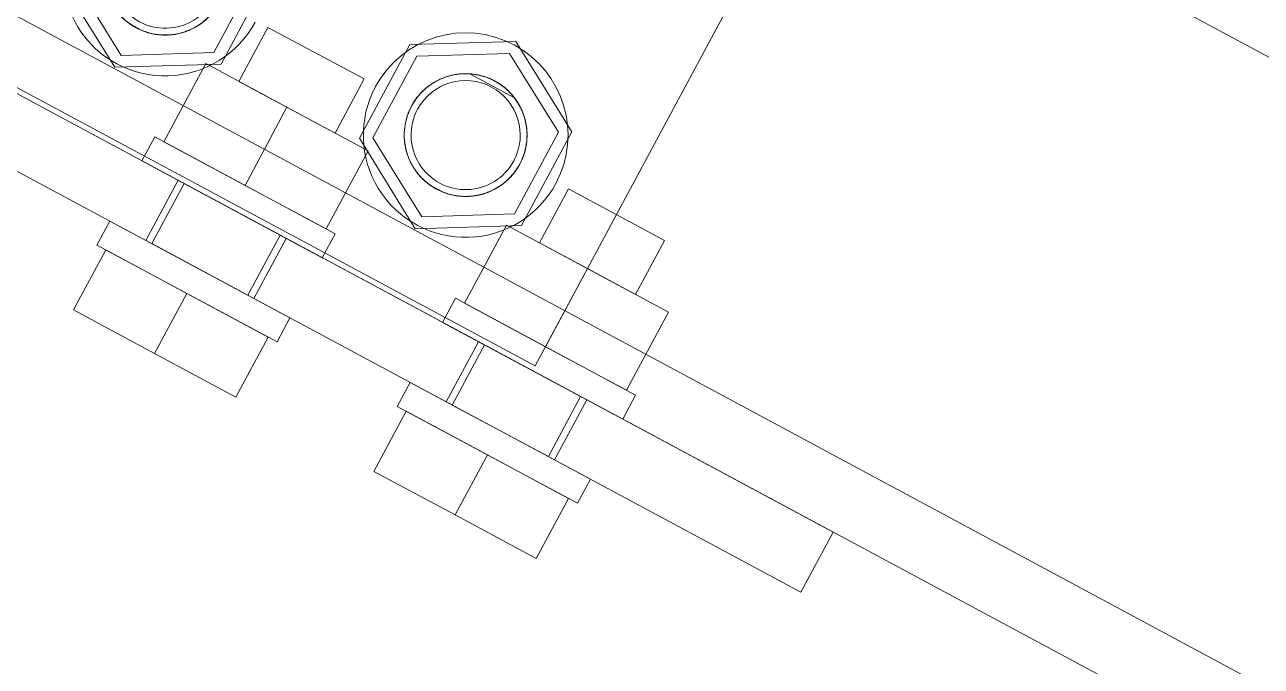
# Model space of a CAD drawing. Header units: millimetres. Extents: x -6949 to 305728, y -55091 to 76684.
# Drawn here: x 19139.4 to 19320.6, y 9539.8 to 9633.8 of the extents above; entities that cross this region are included whole.
import ezdxf

# ---------------------------------------------------------------- set-up
doc = ezdxf.new("R2010")
doc.units = ezdxf.units.MM
doc.layers.add('S-BEAM', color=5, linetype='Continuous', lineweight=18)
doc.layers.add('S-FSTN', color=7, linetype='Continuous', lineweight=18)

msp = doc.modelspace()

# ---------------------------------------------------------------- linework, layer by layer
at = {"layer": 'S-BEAM'}
for p, q in [((21726.7984, 8336.7846), (19169.1024, 9711.1199)), ((19130.4787, 9639.2397), (21688.1747, 8264.9044)), ((19125.7454, 9630.4308), (21683.4414, 8256.0955)), ((19211.1822, 9623.1138), (19204.6207, 9626.6396))]:
    msp.add_line(p, q, dxfattribs=at)
msp.add_arc((19204.0229, 9617.6584), 9.001, 37.307095, 86.191666, dxfattribs=at)
for points, knots in [([(19167.9074, 9637.0645), (19167.2803, 9635.9267), (19166.0959, 9634.5213), (19164.2273, 9633.3407), (19163.0839, 9632.8636), (19162.1614, 9632.572), (19161.361, 9632.4127), (19160.7121, 9632.347), (19160.0541, 9632.3227), (19159.184, 9632.3482), (19158.3055, 9632.469), (19157.6197, 9632.6299), (19156.9606, 9632.8367), (19156.1167, 9633.19), (19155.1324, 9633.7336), (19154.3096, 9634.3085), (19153.6393, 9634.9144), (19153.0685, 9635.5486), (19152.6471, 9636.1074), (19152.3449, 9636.5618), (19152.0675, 9637.0121), (19151.7684, 9637.5902), (19151.4804, 9638.3177), (19151.2595, 9639.0598), (19150.9361, 9640.5274), (19150.9334, 9642.7959), (19151.5677, 9644.6646), (19152.0497, 9645.5853)], [-1, -1, -1, -1, -0.86111111, -0.79166667, -0.75694444, -0.72222222, -0.6875, -0.67013889, -0.65277778, -0.61805556, -0.58333333, -0.56597222, -0.54861111, -0.51388889, -0.47916667, -0.44444444, -0.41666667, -0.38888889, -0.36111111, -0.34722222, -0.33333333, -0.30555556, -0.27777778, -0.25, -0.22222222, -0.11111111, 0, 0, 0, 0]), ([(19167.9074, 9637.0645), (19167.401, 9636.1595), (19166.5039, 9634.9974), (19164.9976, 9633.7997), (19164.0501, 9633.2768), (19163.3878, 9632.9936), (19162.9349, 9632.815), (19162.3497, 9632.6208), (19161.7396, 9632.4771), (19161.2999, 9632.4097), (19161.0448, 9632.3812), (19160.852, 9632.3657), (19160.6561, 9632.3539), (19160.3894, 9632.3407), (19159.9108, 9632.3276), (19159.2017, 9632.3449), (19158.3352, 9632.4479), (19157.6982, 9632.6026), (19157.2779, 9632.7453), (19156.9905, 9632.8509), (19156.4782, 9633.0612), (19155.7334, 9633.4242), (19155.0196, 9633.8448), (19154.5614, 9634.1562), (19154.3146, 9634.3375), (19153.9636, 9634.6094), (19153.4827, 9635.0556), (19152.9181, 9635.7224), (19152.512, 9636.3048), (19152.2585, 9636.7115), (19152.1223, 9636.9413), (19152.024, 9637.1113), (19151.9306, 9637.2806), (19151.8136, 9637.5089), (19151.6273, 9637.9127), (19151.4107, 9638.5001), (19151.2501, 9639.0946), (19151.1493, 9639.5704), (19151.0202, 9640.2787), (19150.9334, 9641.3573), (19151.1007, 9643.2746), (19151.5746, 9644.6636), (19152.0497, 9645.5853)], [-1, -1, -1, -1, -0.88888889, -0.83333333, -0.77777778, -0.76388889, -0.75, -0.72222222, -0.69444444, -0.68055556, -0.67361111, -0.66666667, -0.65972222, -0.65277778, -0.63888889, -0.61111111, -0.58333333, -0.55555556, -0.54861111, -0.54166667, -0.52777778, -0.5, -0.47222222, -0.45833333, -0.45138889, -0.44444444, -0.41666667, -0.38888889, -0.36111111, -0.34722222, -0.34027778, -0.33333333, -0.32638889, -0.31944444, -0.30555556, -0.27777778, -0.25, -0.23611111, -0.22222222, -0.16666667, -0.11111111, 0, 0, 0, 0]), ([(19167.9074, 9637.0645), (19167.401, 9636.1595), (19166.5039, 9634.9974), (19164.9976, 9633.7997), (19164.0501, 9633.2768), (19163.3878, 9632.9936), (19162.9349, 9632.815), (19162.3497, 9632.6208), (19161.7396, 9632.4771), (19161.2999, 9632.4097), (19161.0448, 9632.3812), (19160.852, 9632.3657), (19160.6561, 9632.3539), (19160.3894, 9632.3407), (19159.9108, 9632.3276), (19159.2017, 9632.3449), (19158.3352, 9632.4479), (19157.6982, 9632.6026), (19157.2779, 9632.7453), (19156.9905, 9632.8509), (19156.4782, 9633.0612), (19155.7334, 9633.4242), (19155.0196, 9633.8448), (19154.5614, 9634.1562), (19154.3146, 9634.3375), (19153.9636, 9634.6094), (19153.4827, 9635.0556), (19152.9181, 9635.7224), (19152.512, 9636.3048), (19152.2585, 9636.7115), (19152.1223, 9636.9413), (19152.024, 9637.1113), (19151.9306, 9637.2806), (19151.8136, 9637.5089), (19151.6273, 9637.9127), (19151.4107, 9638.5001), (19151.2501, 9639.0946), (19151.1493, 9639.5704), (19151.0202, 9640.2787), (19150.9334, 9641.3573), (19151.1007, 9643.2746), (19151.5746, 9644.6636), (19152.0497, 9645.5853)], [0, 0, 0, 0, 0.11111111, 0.16666667, 0.22222222, 0.23611111, 0.25, 0.27777778, 0.30555556, 0.31944444, 0.32638889, 0.33333333, 0.34027778, 0.34722222, 0.36111111, 0.38888889, 0.41666667, 0.44444444, 0.45138889, 0.45833333, 0.47222222, 0.5, 0.52777778, 0.54166667, 0.54861111, 0.55555556, 0.58333333, 0.61111111, 0.63888889, 0.65277778, 0.65972222, 0.66666667, 0.67361111, 0.68055556, 0.69444444, 0.72222222, 0.75, 0.76388889, 0.77777778, 0.83333333, 0.88888889, 1, 1, 1, 1]), ([(19167.9074, 9637.0645), (19167.4058, 9636.1542), (19166.1974, 9634.5938), (19164.3028, 9633.3435), (19162.9001, 9632.8033), (19162.1592, 9632.5781), (19161.3934, 9632.4169), (19160.7463, 9632.3474), (19160.2176, 9632.3302), (19159.6718, 9632.3316), (19158.9732, 9632.3748), (19158.1303, 9632.5009), (19157.454, 9632.6742), (19156.9251, 9632.8601), (19156.3876, 9633.0774), (19155.72, 9633.4007), (19154.9519, 9633.8571), (19154.2586, 9634.3546), (19153.6392, 9634.9146), (19153.0685, 9635.5486), (19152.6471, 9636.1074), (19152.3449, 9636.5618), (19152.0675, 9637.0121), (19151.7684, 9637.5902), (19151.4804, 9638.3177), (19151.2595, 9639.0598), (19151.0441, 9640.0385), (19150.9339, 9641.2809), (19151.0927, 9643.2647), (19151.5677, 9644.6646), (19152.0497, 9645.5853)], [0, 0, 0, 0, 0.11111111, 0.22222222, 0.25, 0.27777778, 0.30555556, 0.33333333, 0.34722222, 0.36111111, 0.38888889, 0.41666667, 0.44444444, 0.45833333, 0.47222222, 0.5, 0.52777778, 0.55555556, 0.58333333, 0.61111111, 0.63888889, 0.65277778, 0.66666667, 0.69444444, 0.72222222, 0.75, 0.77777778, 0.83333333, 0.88888889, 1, 1, 1, 1]), ([(19204.6207, 9626.6396), (19203.8807, 9626.6842), (19202.4478, 9626.6078), (19200.5638, 9626.0381), (19199.2672, 9625.3274), (19198.4429, 9624.7364), (19197.2941, 9623.7426), (19196.5494, 9622.7751), (19196.094, 9621.9189)], [0, 0, 0, 0, 0.2, 0.4, 0.55, 0.625, 0.7, 1, 1, 1, 1]), ([(19211.9517, 9613.398), (19212.5437, 9614.4837), (19213.0578, 9616.223), (19213.0265, 9618.5322), (19212.7813, 9619.7939), (19212.4873, 9620.7592), (19212.0891, 9621.6956), (19211.5968, 9622.5547), (19210.9846, 9623.3854), (19210.2768, 9624.1556), (19209.5134, 9624.8166), (19208.6559, 9625.3931), (19207.7214, 9625.8814), (19206.5821, 9626.3258), (19205.1634, 9626.6284), (19203.5211, 9626.698), (19202.1974, 9626.4956), (19201.1582, 9626.1986), (19199.6977, 9625.649), (19197.7348, 9624.3212), (19196.5573, 9622.7932), (19196.094, 9621.9189)], [-1, -1, -1, -1, -0.86111111, -0.79166667, -0.75694444, -0.72222222, -0.6875, -0.65277778, -0.61805556, -0.58333333, -0.54861111, -0.51388889, -0.47916667, -0.44444444, -0.38888889, -0.33333333, -0.27777778, -0.25, -0.22222222, -0.11111111, 0, 0, 0, 0]), ([(19211.9517, 9613.398), (19212.4035, 9614.2064), (19212.8589, 9615.5114), (19213.0595, 9617.4994), (19212.984, 9618.7845), (19212.7688, 9619.8065), (19212.4628, 9620.8521), (19212.0232, 9621.8541), (19211.4346, 9622.7789), (19210.7397, 9623.6862), (19209.8877, 9624.5377), (19208.856, 9625.2702), (19207.8976, 9625.7993), (19206.9084, 9626.2074), (19205.9043, 9626.4791), (19204.8365, 9626.6357), (19203.7766, 9626.6738), (19202.7708, 9626.5929), (19201.7597, 9626.3833), (19200.7908, 9626.0718), (19199.6122, 9625.5597), (19197.7378, 9624.2868), (19196.6253, 9622.9475), (19196.094, 9621.9189)], [0, 0, 0, 0, 0.11111111, 0.16666667, 0.22222222, 0.25, 0.27777778, 0.33333333, 0.36111111, 0.38888889, 0.44444444, 0.47916667, 0.51388889, 0.54861111, 0.58333333, 0.61805556, 0.65277778, 0.6875, 0.72222222, 0.75694444, 0.79166667, 0.86111111, 1, 1, 1, 1]), ([(19211.9517, 9613.398), (19212.5165, 9614.4086), (19213.0193, 9616.0758), (19213.0458, 9618.3441), (19212.8219, 9619.6103), (19212.5462, 9620.5906), (19212.1623, 9621.5497), (19211.6741, 9622.433), (19211.0571, 9623.2953), (19210.3369, 9624.0987), (19209.556, 9624.7855), (19208.6695, 9625.3848), (19207.6991, 9625.8916), (19206.5185, 9626.3471), (19205.3378, 9626.587), (19204.1973, 9626.6652), (19203.1012, 9626.6451), (19202.0236, 9626.4582), (19200.9836, 9626.1359), (19200.0133, 9625.7511), (19198.9012, 9625.1054), (19197.3559, 9623.8417), (19196.519, 9622.7418), (19196.094, 9621.9189)], [-1, -1, -1, -1, -0.86111111, -0.79166667, -0.75694444, -0.72222222, -0.6875, -0.65277778, -0.61805556, -0.58333333, -0.54861111, -0.51388889, -0.47916667, -0.44444444, -0.38888889, -0.36111111, -0.33333333, -0.27777778, -0.25, -0.22222222, -0.16666667, -0.11111111, 0, 0, 0, 0]), ([(19211.1822, 9623.1138), (19211.8507, 9622.2252), (19212.5804, 9620.7783), (19213.0085, 9618.7082), (19213.0587, 9616.984), (19212.743, 9615.1602), (19212.2602, 9613.9662), (19211.9517, 9613.398)], [-1, -1, -1, -1, -0.7, -0.55, -0.4, -0.2, 0, 0, 0, 0]), ([(19211.9517, 9613.398), (19211.3246, 9612.2602), (19210.1402, 9610.8548), (19208.2716, 9609.6742), (19207.1282, 9609.1972), (19206.2057, 9608.9055), (19205.4052, 9608.7462), (19204.7564, 9608.6806), (19204.0984, 9608.6563), (19203.2283, 9608.6817), (19202.3498, 9608.8025), (19201.664, 9608.9634), (19201.0049, 9609.1702), (19200.161, 9609.5236), (19199.1767, 9610.0672), (19198.3539, 9610.6421), (19197.6836, 9611.248), (19197.1127, 9611.8822), (19196.6914, 9612.4409), (19196.3892, 9612.8953), (19196.1118, 9613.3457), (19195.8127, 9613.9237), (19195.5247, 9614.6513), (19195.3038, 9615.3934), (19194.9804, 9616.8609), (19194.9777, 9619.1294), (19195.6119, 9620.9981), (19196.094, 9621.9189)], [-1, -1, -1, -1, -0.86111111, -0.79166667, -0.75694444, -0.72222222, -0.6875, -0.67013889, -0.65277778, -0.61805556, -0.58333333, -0.56597222, -0.54861111, -0.51388889, -0.47916667, -0.44444444, -0.41666667, -0.38888889, -0.36111111, -0.34722222, -0.33333333, -0.30555556, -0.27777778, -0.25, -0.22222222, -0.11111111, 0, 0, 0, 0]), ([(19211.9517, 9613.398), (19211.4452, 9612.493), (19210.5482, 9611.331), (19209.0418, 9610.1332), (19208.0944, 9609.6104), (19207.432, 9609.3271), (19206.9791, 9609.1485), (19206.394, 9608.9543), (19205.7839, 9608.8107), (19205.3442, 9608.7432), (19205.0891, 9608.7148), (19204.8963, 9608.6992), (19204.7004, 9608.6874), (19204.4337, 9608.6742), (19203.955, 9608.6612), (19203.246, 9608.6785), (19202.3794, 9608.7814), (19201.7425, 9608.9361), (19201.3222, 9609.0789), (19201.0348, 9609.1845), (19200.5224, 9609.3947), (19199.7777, 9609.7577), (19199.0638, 9610.1784), (19198.6056, 9610.4897), (19198.3589, 9610.6711), (19198.0079, 9610.943), (19197.527, 9611.3892), (19196.9624, 9612.0559), (19196.5562, 9612.6383), (19196.3028, 9613.045), (19196.1666, 9613.2749), (19196.0683, 9613.4448), (19195.9748, 9613.6141), (19195.8578, 9613.8425), (19195.6715, 9614.2462), (19195.455, 9614.8337), (19195.2944, 9615.4282), (19195.1936, 9615.904), (19195.0645, 9616.6122), (19194.9776, 9617.6908), (19195.145, 9619.6081), (19195.6189, 9620.9972), (19196.094, 9621.9189)], [-1, -1, -1, -1, -0.88888889, -0.83333333, -0.77777778, -0.76388889, -0.75, -0.72222222, -0.69444444, -0.68055556, -0.67361111, -0.66666667, -0.65972222, -0.65277778, -0.63888889, -0.61111111, -0.58333333, -0.55555556, -0.54861111, -0.54166667, -0.52777778, -0.5, -0.47222222, -0.45833333, -0.45138889, -0.44444444, -0.41666667, -0.38888889, -0.36111111, -0.34722222, -0.34027778, -0.33333333, -0.32638889, -0.31944444, -0.30555556, -0.27777778, -0.25, -0.23611111, -0.22222222, -0.16666667, -0.11111111, 0, 0, 0, 0]), ([(19211.9517, 9613.398), (19211.4452, 9612.493), (19210.5482, 9611.331), (19209.0418, 9610.1332), (19208.0944, 9609.6104), (19207.432, 9609.3271), (19206.9791, 9609.1485), (19206.394, 9608.9543), (19205.7839, 9608.8107), (19205.3442, 9608.7432), (19205.0891, 9608.7148), (19204.8963, 9608.6992), (19204.7004, 9608.6874), (19204.4337, 9608.6742), (19203.955, 9608.6612), (19203.246, 9608.6785), (19202.3794, 9608.7814), (19201.7425, 9608.9361), (19201.3222, 9609.0789), (19201.0348, 9609.1845), (19200.5224, 9609.3947), (19199.7777, 9609.7577), (19199.0638, 9610.1784), (19198.6056, 9610.4897), (19198.3589, 9610.6711), (19198.0079, 9610.943), (19197.527, 9611.3892), (19196.9624, 9612.0559), (19196.5562, 9612.6383), (19196.3028, 9613.045), (19196.1666, 9613.2749), (19196.0683, 9613.4448), (19195.9748, 9613.6141), (19195.8578, 9613.8425), (19195.6715, 9614.2462), (19195.455, 9614.8337), (19195.2944, 9615.4282), (19195.1936, 9615.904), (19195.0645, 9616.6122), (19194.9776, 9617.6908), (19195.145, 9619.6081), (19195.6189, 9620.9972), (19196.094, 9621.9189)], [0, 0, 0, 0, 0.11111111, 0.16666667, 0.22222222, 0.23611111, 0.25, 0.27777778, 0.30555556, 0.31944444, 0.32638889, 0.33333333, 0.34027778, 0.34722222, 0.36111111, 0.38888889, 0.41666667, 0.44444444, 0.45138889, 0.45833333, 0.47222222, 0.5, 0.52777778, 0.54166667, 0.54861111, 0.55555556, 0.58333333, 0.61111111, 0.63888889, 0.65277778, 0.65972222, 0.66666667, 0.67361111, 0.68055556, 0.69444444, 0.72222222, 0.75, 0.76388889, 0.77777778, 0.83333333, 0.88888889, 1, 1, 1, 1]), ([(19211.9517, 9613.398), (19211.45, 9612.4878), (19210.2417, 9610.9273), (19208.3471, 9609.677), (19206.9444, 9609.1368), (19206.2035, 9608.9116), (19205.4377, 9608.7504), (19204.7905, 9608.6809), (19204.2618, 9608.6638), (19203.7161, 9608.6651), (19203.0174, 9608.7083), (19202.1745, 9608.8345), (19201.4983, 9609.0078), (19200.9694, 9609.1936), (19200.4319, 9609.411), (19199.7643, 9609.7342), (19198.9961, 9610.1906), (19198.3028, 9610.6881), (19197.6835, 9611.2481), (19197.1128, 9611.8821), (19196.6914, 9612.4409), (19196.3892, 9612.8953), (19196.1118, 9613.3457), (19195.8127, 9613.9237), (19195.5247, 9614.6513), (19195.3038, 9615.3933), (19195.0884, 9616.3721), (19194.9782, 9617.6145), (19195.137, 9619.5982), (19195.6119, 9620.9981), (19196.094, 9621.9189)], [0, 0, 0, 0, 0.11111111, 0.22222222, 0.25, 0.27777778, 0.30555556, 0.33333333, 0.34722222, 0.36111111, 0.38888889, 0.41666667, 0.44444444, 0.45833333, 0.47222222, 0.5, 0.52777778, 0.55555556, 0.58333333, 0.61111111, 0.63888889, 0.65277778, 0.66666667, 0.69444444, 0.72222222, 0.75, 0.77777778, 0.83333333, 0.88888889, 1, 1, 1, 1])]:
    msp.add_open_spline(points, degree=3, knots=knots, dxfattribs=at)
at = {"layer": 'S-FSTN'}
for p, q in [((18975.994, 9710.8972), (19257.8774, 9559.4319)), ((19253.1441, 9550.623), (18971.2607, 9702.0884)), ((19020.4169, 9687.9355), (19214.2118, 9583.8031)), ((19020.4169, 9687.9355), (19214.2118, 9583.8031)), ((19214.2118, 9583.8031), (19261.5447, 9671.8916)), ((19214.2118, 9583.8031), (19261.5447, 9671.8916)), ((19167.135, 9629.76), (19173.5722, 9641.7401)), ((19168.1821, 9628.0678), (19175.5613, 9641.8008)), ((19144.3959, 9640.849), (19152.5994, 9627.5919)), ((19146.3849, 9640.9097), (19153.5413, 9629.3449)), ((19175.0483, 9633.4545), (19170.7883, 9625.5265)), ((19175.0483, 9633.4545), (19170.7883, 9625.5265)), ((19189.1425, 9625.8812), (19175.0483, 9633.4545)), ((19175.0483, 9633.4545), (19189.1425, 9625.8812)), ((19189.1425, 9625.8812), (19175.0483, 9633.4545)), ((19175.0483, 9633.4545), (19189.1425, 9625.8812)), ((19195.8193, 9630.9155), (19188.4401, 9617.1825)), ((19211.4021, 9631.3914), (19195.8193, 9630.9155)), ((19219.6056, 9618.1344), (19211.4021, 9631.3914)), ((19153.5413, 9629.3449), (19167.135, 9629.76)), ((19196.8665, 9629.2233), (19190.4292, 9617.2433)), ((19210.4601, 9629.6385), (19196.8665, 9629.2233)), ((19217.6165, 9618.0736), (19210.4601, 9629.6385)), ((19152.5994, 9627.5919), (19168.1821, 9628.0678)), ((19159.789, 9616.6789), (19165.9423, 9628.1304)), ((19159.789, 9616.6789), (19165.9423, 9628.1304)), ((19165.9423, 9628.1304), (19177.8354, 9621.7399)), ((19165.9423, 9628.1304), (19177.8354, 9621.7399)), ((19184.8825, 9617.9532), (19170.7883, 9625.5265)), ((19170.7883, 9625.5265), (19184.8825, 9617.9532)), ((19184.8825, 9617.9532), (19170.7883, 9625.5265)), ((19170.7883, 9625.5265), (19184.8825, 9617.9532)), ((19184.8825, 9617.9532), (19189.1425, 9625.8812)), ((19184.8825, 9617.9532), (19189.1425, 9625.8812)), ((19171.6821, 9610.2884), (19177.8354, 9621.7399)), ((19171.6821, 9610.2884), (19177.8354, 9621.7399)), ((19171.6821, 9610.2884), (19177.8354, 9621.7399)), ((19171.6821, 9610.2884), (19177.8354, 9621.7399)), ((19177.8354, 9621.7399), (19189.7286, 9615.3493)), ((19177.8354, 9621.7399), (19189.7286, 9615.3493)), ((19211.1793, 9606.0936), (19217.6165, 9618.0736)), ((19212.2264, 9604.4014), (19219.6056, 9618.1344)), ((19158.4689, 9617.3883), (19156.5755, 9613.8648)), ((19158.4689, 9617.3883), (19156.5755, 9613.8648)), ((19184.8954, 9603.1884), (19158.4689, 9617.3883)), ((19158.4689, 9617.3883), (19184.8954, 9603.1884)), ((19184.8954, 9603.1884), (19158.4689, 9617.3883)), ((19158.4689, 9617.3883), (19184.8954, 9603.1884)), ((19171.6821, 9610.2884), (19159.789, 9616.6789)), ((19171.6821, 9610.2884), (19159.789, 9616.6789)), ((19188.4401, 9617.1825), (19196.6437, 9603.9254)), ((19190.4292, 9617.2433), (19197.5856, 9605.6784)), ((19183.0021, 9599.6649), (19156.5755, 9613.8648)), ((19156.5755, 9613.8648), (19183.0021, 9599.6649)), ((19183.0021, 9599.6649), (19156.5755, 9613.8648)), ((19156.5755, 9613.8648), (19183.0021, 9599.6649)), ((19183.5753, 9603.8978), (19189.7286, 9615.3493)), ((19183.5753, 9603.8978), (19189.7286, 9615.3493)), ((19161.86, 9611.0253), (19157.1267, 9602.2164)), ((19161.86, 9611.0253), (19157.1267, 9602.2164)), ((19162.7417, 9610.5515), (19158.0085, 9601.7426)), ((19162.7417, 9610.5515), (19158.0085, 9601.7426)), ((19177.7177, 9602.5044), (19161.86, 9611.0253)), ((19177.7177, 9602.5044), (19161.86, 9611.0253)), ((19177.7177, 9602.5044), (19161.86, 9611.0253)), ((19177.7177, 9602.5044), (19161.86, 9611.0253)), ((19176.8359, 9602.9782), (19162.7417, 9610.5515)), ((19162.7417, 9610.5515), (19176.8359, 9602.9782)), ((19176.8359, 9602.9782), (19162.7417, 9610.5515)), ((19162.7417, 9610.5515), (19176.8359, 9602.9782)), ((19183.5753, 9603.8978), (19171.6821, 9610.2884)), ((19183.5753, 9603.8978), (19171.6821, 9610.2884)), ((19219.0926, 9609.788), (19214.8326, 9601.86)), ((19219.0926, 9609.788), (19214.8326, 9601.86)), ((19233.1868, 9602.2148), (19219.0926, 9609.788)), ((19219.0926, 9609.788), (19233.1868, 9602.2148)), ((19233.1868, 9602.2148), (19219.0926, 9609.788)), ((19219.0926, 9609.788), (19233.1868, 9602.2148)), ((19151.8423, 9605.0559), (19149.9489, 9601.5324)), ((19151.8423, 9605.0559), (19149.9489, 9601.5324)), ((19178.2688, 9590.856), (19151.8423, 9605.0559)), ((19151.8423, 9605.0559), (19178.2688, 9590.856)), ((19178.2688, 9590.856), (19151.8423, 9605.0559)), ((19151.8423, 9605.0559), (19178.2688, 9590.856)), ((19197.5856, 9605.6784), (19211.1793, 9606.0936)), ((19172.1026, 9594.1693), (19176.8359, 9602.9782)), ((19172.1026, 9594.1693), (19176.8359, 9602.9782)), ((19183.0021, 9599.6649), (19184.8954, 9603.1884)), ((19183.0021, 9599.6649), (19184.8954, 9603.1884)), ((19196.6437, 9603.9254), (19212.2264, 9604.4014)), ((19203.8333, 9593.0125), (19209.9866, 9604.464)), ((19203.8333, 9593.0125), (19209.9866, 9604.464)), ((19209.9866, 9604.464), (19221.8797, 9598.0734)), ((19209.9866, 9604.464), (19221.8797, 9598.0734)), ((19176.3755, 9587.3325), (19149.9489, 9601.5324)), ((19149.9489, 9601.5324), (19176.3755, 9587.3325)), ((19176.3755, 9587.3325), (19149.9489, 9601.5324)), ((19149.9489, 9601.5324), (19176.3755, 9587.3325)), ((19172.9844, 9593.6955), (19157.1267, 9602.2164)), ((19172.9844, 9593.6955), (19157.1267, 9602.2164)), ((19172.9844, 9593.6955), (19157.1267, 9602.2164)), ((19172.9844, 9593.6955), (19157.1267, 9602.2164)), ((19172.1026, 9594.1693), (19158.0085, 9601.7426)), ((19158.0085, 9601.7426), (19172.1026, 9594.1693)), ((19172.1026, 9594.1693), (19158.0085, 9601.7426)), ((19158.0085, 9601.7426), (19172.1026, 9594.1693)), ((19172.9844, 9593.6955), (19177.7177, 9602.5044)), ((19172.9844, 9593.6955), (19177.7177, 9602.5044)), ((19228.9268, 9594.2868), (19214.8326, 9601.86)), ((19214.8326, 9601.86), (19228.9268, 9594.2868)), ((19228.9268, 9594.2868), (19214.8326, 9601.86)), ((19214.8326, 9601.86), (19228.9268, 9594.2868)), ((19228.9268, 9594.2868), (19233.1868, 9602.2148)), ((19228.9268, 9594.2868), (19233.1868, 9602.2148)), ((19146.5358, 9592.0141), (19151.2691, 9600.823)), ((19146.5358, 9592.0141), (19151.2691, 9600.823)), ((19151.2691, 9600.823), (19163.1622, 9594.4324)), ((19151.2691, 9600.823), (19163.1622, 9594.4324)), ((19215.7264, 9586.6219), (19221.8797, 9598.0734)), ((19215.7264, 9586.6219), (19221.8797, 9598.0734)), ((19215.7264, 9586.6219), (19221.8797, 9598.0734)), ((19215.7264, 9586.6219), (19221.8797, 9598.0734)), ((19221.8797, 9598.0734), (19233.7728, 9591.6828)), ((19221.8797, 9598.0734), (19233.7728, 9591.6828)), ((19158.4289, 9585.6236), (19163.1622, 9594.4324)), ((19158.4289, 9585.6236), (19163.1622, 9594.4324)), ((19158.4289, 9585.6236), (19163.1622, 9594.4324)), ((19158.4289, 9585.6236), (19163.1622, 9594.4324)), ((19163.1622, 9594.4324), (19175.0554, 9588.0418)), ((19163.1622, 9594.4324), (19175.0554, 9588.0418)), ((19202.5131, 9593.7218), (19200.6198, 9590.1983)), ((19202.5131, 9593.7218), (19200.6198, 9590.1983)), ((19228.9397, 9579.522), (19202.5131, 9593.7218)), ((19202.5131, 9593.7218), (19228.9397, 9579.522)), ((19228.9397, 9579.522), (19202.5131, 9593.7218)), ((19202.5131, 9593.7218), (19228.9397, 9579.522)), ((19215.7264, 9586.6219), (19203.8333, 9593.0125)), ((19215.7264, 9586.6219), (19203.8333, 9593.0125)), ((19158.4289, 9585.6236), (19146.5358, 9592.0141)), ((19158.4289, 9585.6236), (19146.5358, 9592.0141)), ((19176.3755, 9587.3325), (19178.2688, 9590.856)), ((19176.3755, 9587.3325), (19178.2688, 9590.856)), ((19227.6196, 9580.2313), (19233.7728, 9591.6828)), ((19227.6196, 9580.2313), (19233.7728, 9591.6828)), ((19227.0464, 9575.9984), (19200.6198, 9590.1983)), ((19200.6198, 9590.1983), (19227.0464, 9575.9984)), ((19227.0464, 9575.9984), (19200.6198, 9590.1983)), ((19200.6198, 9590.1983), (19227.0464, 9575.9984)), ((19170.3221, 9579.233), (19175.0554, 9588.0418)), ((19170.3221, 9579.233), (19175.0554, 9588.0418)), ((19205.9043, 9587.3588), (19201.171, 9578.5499)), ((19205.9043, 9587.3588), (19201.171, 9578.5499)), ((19206.786, 9586.885), (19202.0527, 9578.0761)), ((19206.786, 9586.885), (19202.0527, 9578.0761)), ((19221.762, 9578.8379), (19205.9043, 9587.3588)), ((19221.762, 9578.8379), (19205.9043, 9587.3588)), ((19221.762, 9578.8379), (19205.9043, 9587.3588)), ((19221.762, 9578.8379), (19205.9043, 9587.3588)), ((19220.8802, 9579.3117), (19206.786, 9586.885)), ((19206.786, 9586.885), (19220.8802, 9579.3117)), ((19220.8802, 9579.3117), (19206.786, 9586.885)), ((19206.786, 9586.885), (19220.8802, 9579.3117)), ((19227.6196, 9580.2313), (19215.7264, 9586.6219)), ((19227.6196, 9580.2313), (19215.7264, 9586.6219)), ((19170.3221, 9579.233), (19158.4289, 9585.6236)), ((19170.3221, 9579.233), (19158.4289, 9585.6236)), ((19195.8865, 9581.3894), (19193.9932, 9577.8659)), ((19195.8865, 9581.3894), (19193.9932, 9577.8659)), ((19222.3131, 9567.1896), (19195.8865, 9581.3894)), ((19195.8865, 9581.3894), (19222.3131, 9567.1896)), ((19222.3131, 9567.1896), (19195.8865, 9581.3894)), ((19195.8865, 9581.3894), (19222.3131, 9567.1896)), ((19227.0464, 9575.9984), (19228.9397, 9579.522)), ((19227.0464, 9575.9984), (19228.9397, 9579.522)), ((19220.4198, 9563.666), (19193.9932, 9577.8659)), ((19193.9932, 9577.8659), (19220.4198, 9563.666)), ((19220.4198, 9563.666), (19193.9932, 9577.8659)), ((19193.9932, 9577.8659), (19220.4198, 9563.666)), ((19217.0287, 9570.0291), (19201.171, 9578.5499)), ((19217.0287, 9570.0291), (19201.171, 9578.5499)), ((19217.0287, 9570.0291), (19201.171, 9578.5499)), ((19217.0287, 9570.0291), (19201.171, 9578.5499)), ((19216.1469, 9570.5029), (19202.0527, 9578.0761)), ((19202.0527, 9578.0761), (19216.1469, 9570.5029)), ((19216.1469, 9570.5029), (19202.0527, 9578.0761)), ((19202.0527, 9578.0761), (19216.1469, 9570.5029)), ((19216.1469, 9570.5029), (19220.8802, 9579.3117)), ((19216.1469, 9570.5029), (19220.8802, 9579.3117)), ((19217.0287, 9570.0291), (19221.762, 9578.8379)), ((19217.0287, 9570.0291), (19221.762, 9578.8379)), ((19190.5801, 9568.3477), (19195.3134, 9577.1565)), ((19190.5801, 9568.3477), (19195.3134, 9577.1565)), ((19195.3134, 9577.1565), (19207.2065, 9570.766)), ((19195.3134, 9577.1565), (19207.2065, 9570.766)), ((19202.4732, 9561.9571), (19207.2065, 9570.766)), ((19202.4732, 9561.9571), (19207.2065, 9570.766)), ((19202.4732, 9561.9571), (19207.2065, 9570.766)), ((19202.4732, 9561.9571), (19207.2065, 9570.766)), ((19207.2065, 9570.766), (19219.0996, 9564.3754)), ((19207.2065, 9570.766), (19219.0996, 9564.3754)), ((19202.4732, 9561.9571), (19190.5801, 9568.3477)), ((19202.4732, 9561.9571), (19190.5801, 9568.3477)), ((19220.4198, 9563.666), (19222.3131, 9567.1896)), ((19220.4198, 9563.666), (19222.3131, 9567.1896)), ((19214.3663, 9555.5665), (19219.0996, 9564.3754)), ((19214.3663, 9555.5665), (19219.0996, 9564.3754)), ((19214.3663, 9555.5665), (19202.4732, 9561.9571)), ((19214.3663, 9555.5665), (19202.4732, 9561.9571)), ((19253.1441, 9550.623), (19257.8774, 9559.4319))]:
    msp.add_line(p, q, dxfattribs=at)
for centre, radius, start, end in [((19159.9786, 9641.3249), 15, 151.749381, 331.749381), ((19159.9786, 9641.3249), 15, 151.749381, 331.749381), ((19159.9786, 9641.3249), 9.001, 151.749381, 331.749381), ((19159.9786, 9641.3249), 9.001, 151.749381, 331.749381), ((19159.9786, 9641.3249), 8, 151.749381, 331.749381), ((19159.9786, 9641.3249), 8, 151.749381, 331.749381), ((19204.0229, 9617.6584), 15, 331.749381, 151.749381), ((19204.0229, 9617.6584), 15, 331.749381, 151.749381), ((19204.0229, 9617.6584), 9.001, 331.749381, 151.749381), ((19204.0229, 9617.6584), 9.001, 331.749381, 151.749381), ((19204.0229, 9617.6584), 15, 151.749381, 331.749381), ((19204.0229, 9617.6584), 15, 151.749381, 331.749381), ((19204.0229, 9617.6584), 8, 331.749381, 151.749381), ((19204.0229, 9617.6584), 8, 331.749381, 151.749381), ((19204.0229, 9617.6584), 9.001, 151.749381, 331.749381), ((19204.0229, 9617.6584), 9.001, 151.749381, 331.749381), ((19204.0229, 9617.6584), 8, 151.749381, 331.749381), ((19204.0229, 9617.6584), 8, 151.749381, 331.749381)]:
    msp.add_arc(centre, radius, start, end, dxfattribs=at)

doc.saveas('drawing.dxf')
